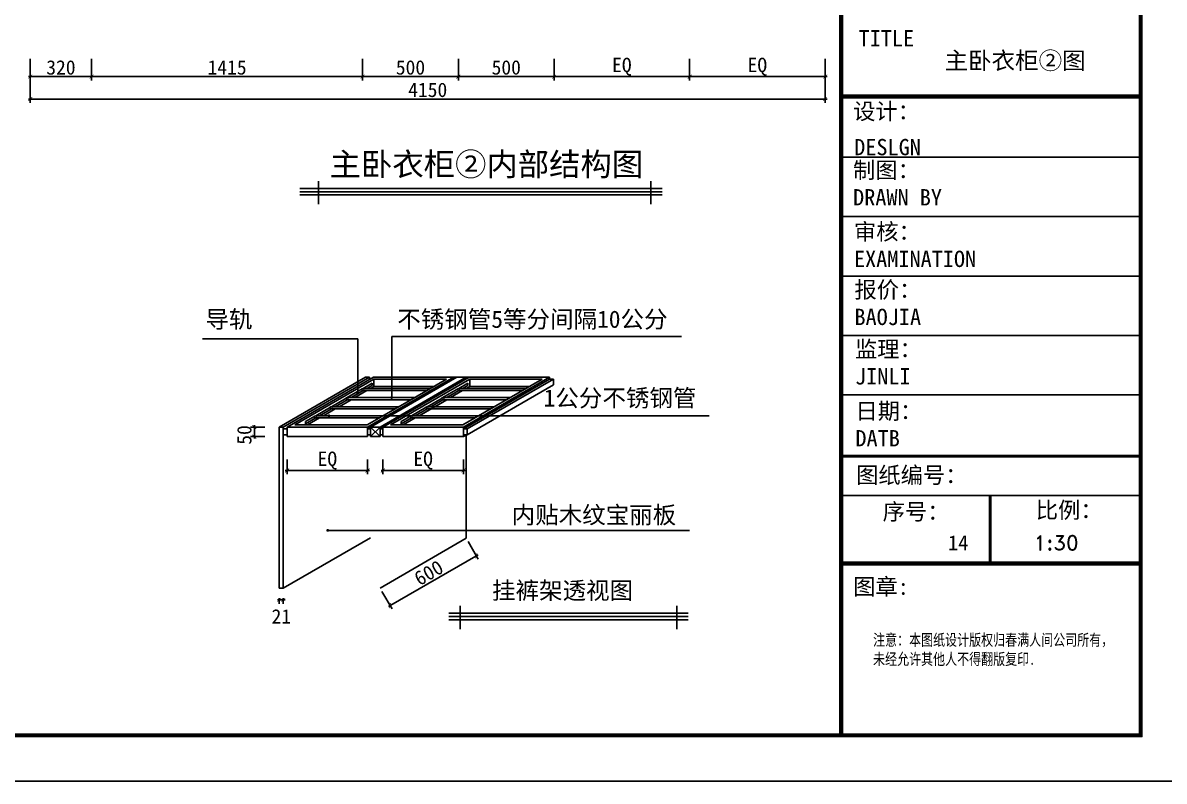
# Model space of a CAD drawing. Header units: millimetres. Extents: x 71641 to 191108, y -23091 to 29972.
# Drawn here: x 149192 to 155151, y -9624 to -5664 of the extents above; entities that cross this region are included whole.
import ezdxf

# ---------------------------------------------------------------- set-up
doc = ezdxf.new("R2010")
doc.units = ezdxf.units.MM
doc.layers.add('00', color=1, linetype='Continuous')
doc.layers.add('家', color=1, linetype='Continuous')
doc.styles.add('2121212', font='SIMFANG.TTF', dxfattribs={"height": 180})
doc.styles.add('30', font='SimSun.ttf', dxfattribs={"height": 75})
doc.styles.get("Standard").update_dxf_attribs({"font": 'SimSun.ttf', "height": 150})
doc.styles.add('STYLE-50B', font='SimSun.ttf', dxfattribs={"width": 0.766, "height": 150})
doc.dimstyles.new('30', dxfattribs={"dimscale": 0, "dimtxt": 90, "dimasz": 20, "dimexe": 20, "dimexo": 20, "dimgap": 10, "dimtad": 1, "dimdec": 0, "dimzin": 0, "dimdsep": 46, "dimtxsty": '30', "dimblk": 'ARCHTICK', "dimcen": 20, "dimdle": 10, "dimclrd": 8, "dimclre": 8, "dimclrt": 2, "dimadec": 0, "dimazin": 0, "dimtfac": 1, "dimtdec": 0, "dimtmove": 2, "dimatfit": 3, "dimldrblk": 'DOT', "dimfxl": 0, "dimtolj": 2, "dimtzin": 0, "dimlwd": -1, "dimarcsym": 0})

# ---------------------------------------------------------------- blocks, each defined once
blk = doc.blocks.new('_ARCHTICK')
at = {"color": 0, "linetype": 'ByBlock', "const_width": 0.15}
blk.add_lwpolyline([(-0.5, -0.5), (0.5, 0.5)], dxfattribs=at)
blk = doc.blocks.new('*D265')
at = {"color": 8, "lineweight": -2}
for p, q in [((151966.4, -5851.2), (151966.4, -5964.7)), ((152673.9, -5851.2), (152673.9, -5964.7))]:
    blk.add_line(p, q, dxfattribs=at)
at = {"color": 8}
blk.add_line((151956.4, -5944.7), (152683.9, -5944.7), dxfattribs=at)
at = {"layer": 'Defpoints', "color": 0}
for p in [(151966.4, -5831.2), (152673.9, -5831.2), (152673.9, -5944.7)]:
    blk.add_point(p, dxfattribs=at)
at = {"color": 8, "xscale": 20, "yscale": 20, "zscale": 20, "rotation": 180}
blk.add_blockref('_ARCHTICK', (151966.4, -5944.7), dxfattribs=at)
at = {"color": 8, "xscale": 20, "yscale": 20, "zscale": 20}
blk.add_blockref('_ARCHTICK', (152673.9, -5944.7), dxfattribs=at)
at = {"color": 2, "insert": (152320.1, -5893), "char_height": 75, "attachment_point": 5, "style": '30'}
blk.add_mtext('\\A2;EQ', dxfattribs=at)
blk = doc.blocks.new('_Dot')
at = {"color": 0, "linetype": 'ByBlock', "lineweight": -2}
blk.add_line((-0.5, 0), (-1, 0), dxfattribs=at)
at = {"color": 0, "linetype": 'ByBlock', "const_width": 0.5}
blk.add_lwpolyline([(-0.25, 0, 1), (0.25, 0, 1)], format="xyb", close=True, dxfattribs=at)
blk = doc.blocks.new('DOT')
at = {"color": 0, "linetype": 'ByBlock'}
blk.add_line((-0.5, 0), (-1, 0), dxfattribs=at)
at = {"color": 0, "linetype": 'ByBlock', "const_width": 0.5}
blk.add_lwpolyline([(-0.25, 0, 1), (0.25, 0, 1)], format="xyb", close=True, dxfattribs=at)
blk = doc.blocks.new('*D267')
at = {"color": 8, "lineweight": -2}
for p, q in [((149231.4, -5851.2), (149231.4, -6081.7)), ((153381.4, -5851.2), (153381.4, -6081.7))]:
    blk.add_line(p, q, dxfattribs=at)
at = {"color": 8}
blk.add_line((149221.4, -6061.7), (153391.4, -6061.7), dxfattribs=at)
at = {"layer": 'Defpoints', "color": 0}
for p in [(149231.4, -5831.2), (153381.4, -5831.2), (153381.4, -6061.7)]:
    blk.add_point(p, dxfattribs=at)
at = {"color": 8, "xscale": 20, "yscale": 20, "zscale": 20, "rotation": 180}
blk.add_blockref('_ARCHTICK', (149231.4, -6061.7), dxfattribs=at)
at = {"color": 8, "xscale": 20, "yscale": 20, "zscale": 20}
blk.add_blockref('_ARCHTICK', (153381.4, -6061.7), dxfattribs=at)
at = {"color": 2, "insert": (151306.4, -6014.2), "char_height": 75, "attachment_point": 5, "style": '30'}
blk.add_mtext('\\A2;4150', dxfattribs=at)
blk = doc.blocks.new('*D268')
at = {"color": 8, "lineweight": -2}
for p, q in [((149551.4, -5851.2), (149551.4, -5964.7)), ((150966.4, -5851.2), (150966.4, -5964.7))]:
    blk.add_line(p, q, dxfattribs=at)
at = {"color": 8}
blk.add_line((149541.4, -5944.7), (150976.4, -5944.7), dxfattribs=at)
at = {"layer": 'Defpoints', "color": 0}
for p in [(149551.4, -5831.2), (150966.4, -5831.2), (150966.4, -5944.7)]:
    blk.add_point(p, dxfattribs=at)
at = {"color": 8, "xscale": 20, "yscale": 20, "zscale": 20, "rotation": 180}
blk.add_blockref('_ARCHTICK', (149551.4, -5944.7), dxfattribs=at)
at = {"color": 8, "xscale": 20, "yscale": 20, "zscale": 20}
blk.add_blockref('_ARCHTICK', (150966.4, -5944.7), dxfattribs=at)
at = {"color": 2, "insert": (150258.9, -5897.2), "char_height": 75, "attachment_point": 5, "style": '30'}
blk.add_mtext('\\A2;1415', dxfattribs=at)
blk = doc.blocks.new('*D264')
at = {"color": 8, "lineweight": -2}
for p, q in [((151466.4, -5851.2), (151466.4, -5964.7)), ((151966.4, -5851.2), (151966.4, -5964.7))]:
    blk.add_line(p, q, dxfattribs=at)
at = {"color": 8}
blk.add_line((151456.4, -5944.7), (151976.4, -5944.7), dxfattribs=at)
at = {"layer": 'Defpoints', "color": 0}
for p in [(151466.4, -5831.2), (151966.4, -5831.2), (151966.4, -5944.7)]:
    blk.add_point(p, dxfattribs=at)
at = {"color": 8, "xscale": 20, "yscale": 20, "zscale": 20, "rotation": 180}
blk.add_blockref('_ARCHTICK', (151466.4, -5944.7), dxfattribs=at)
at = {"color": 8, "xscale": 20, "yscale": 20, "zscale": 20}
blk.add_blockref('_ARCHTICK', (151966.4, -5944.7), dxfattribs=at)
at = {"color": 2, "insert": (151716.4, -5897.2), "char_height": 75, "attachment_point": 5, "style": '30'}
blk.add_mtext('\\A2;500', dxfattribs=at)
blk = doc.blocks.new('*D263')
at = {"color": 8, "lineweight": -2}
for p, q in [((150966.4, -5851.2), (150966.4, -5964.7)), ((151466.4, -5851.2), (151466.4, -5964.7))]:
    blk.add_line(p, q, dxfattribs=at)
at = {"color": 8}
blk.add_line((150956.4, -5944.7), (151476.4, -5944.7), dxfattribs=at)
at = {"layer": 'Defpoints', "color": 0}
for p in [(150966.4, -5831.2), (151466.4, -5831.2), (151466.4, -5944.7)]:
    blk.add_point(p, dxfattribs=at)
at = {"color": 8, "xscale": 20, "yscale": 20, "zscale": 20, "rotation": 180}
blk.add_blockref('_ARCHTICK', (150966.4, -5944.7), dxfattribs=at)
at = {"color": 8, "xscale": 20, "yscale": 20, "zscale": 20}
blk.add_blockref('_ARCHTICK', (151466.4, -5944.7), dxfattribs=at)
at = {"color": 2, "insert": (151216.4, -5897.2), "char_height": 75, "attachment_point": 5, "style": '30'}
blk.add_mtext('\\A2;500', dxfattribs=at)
blk = doc.blocks.new('*D266')
at = {"color": 8, "lineweight": -2}
for p, q in [((152673.9, -5851.2), (152673.9, -5964.7)), ((153381.4, -5851.2), (153381.4, -5964.7))]:
    blk.add_line(p, q, dxfattribs=at)
at = {"color": 8}
blk.add_line((152663.9, -5944.7), (153391.4, -5944.7), dxfattribs=at)
at = {"layer": 'Defpoints', "color": 0}
for p in [(152673.9, -5831.2), (153381.4, -5831.2), (153381.4, -5944.7)]:
    blk.add_point(p, dxfattribs=at)
at = {"color": 8, "xscale": 20, "yscale": 20, "zscale": 20, "rotation": 180}
blk.add_blockref('_ARCHTICK', (152673.9, -5944.7), dxfattribs=at)
at = {"color": 8, "xscale": 20, "yscale": 20, "zscale": 20}
blk.add_blockref('_ARCHTICK', (153381.4, -5944.7), dxfattribs=at)
at = {"color": 2, "insert": (153027.6, -5893), "char_height": 75, "attachment_point": 5, "style": '30'}
blk.add_mtext('\\A2;EQ', dxfattribs=at)
blk = doc.blocks.new('*D271')
at = {"color": 8, "lineweight": -2}
for p, q in [((149231.4, -5866.6), (149231.4, -5964.7)), ((149551.4, -5851.2), (149551.4, -5964.7))]:
    blk.add_line(p, q, dxfattribs=at)
at = {"color": 8}
blk.add_line((149561.4, -5944.7), (149221.4, -5944.7), dxfattribs=at)
at = {"layer": 'Defpoints', "color": 0}
for p in [(149551.4, -5831.2), (149231.4, -5846.6), (149231.4, -5944.7)]:
    blk.add_point(p, dxfattribs=at)
at = {"color": 8, "xscale": 20, "yscale": 20, "zscale": 20, "rotation": 180}
blk.add_blockref('_ARCHTICK', (149231.4, -5944.7), dxfattribs=at)
at = {"color": 8, "xscale": 20, "yscale": 20, "zscale": 20}
blk.add_blockref('_ARCHTICK', (149551.4, -5944.7), dxfattribs=at)
at = {"color": 2, "insert": (149391.4, -5897.2), "char_height": 75, "attachment_point": 5, "style": '30'}
blk.add_mtext('\\A2;320', dxfattribs=at)
blk = doc.blocks.new('*D275')
at = {"color": 8, "lineweight": -2}
for p, q in [((151518, -8372.7), (151570.6, -8463.9)), ((151067.6, -8632.7), (151120.3, -8723.9))]:
    blk.add_line(p, q, dxfattribs=at)
at = {"color": 8}
blk.add_line((151101.6, -8711.6), (151569.3, -8441.6), dxfattribs=at)
at = {"layer": 'Defpoints', "color": 0}
for p in [(151508, -8355.4), (151560.6, -8446.6), (151057.6, -8615.4)]:
    blk.add_point(p, dxfattribs=at)
at = {"color": 8, "xscale": 20, "yscale": 20, "zscale": 20}
for p, rotation in [((151560.6, -8446.6), 29.99861346844299), ((151110.3, -8706.6), 209.998613468443)]:
    blk.add_blockref('_ARCHTICK', p, dxfattribs=dict(at, rotation=rotation))
at = {"color": 2, "insert": (151311.7, -8535.5), "char_height": 75, "attachment_point": 5, "rotation": 29.99861, "style": '30'}
blk.add_mtext('\\A2;600', dxfattribs=at)
blk = doc.blocks.new('*D273')
at = {"color": 8}
blk.add_line((150521.6, -8676.7), (150562.6, -8676.7), dxfattribs=at)
at = {"color": 8, "lineweight": -2}
for p, q in [((150531.6, -8668.6), (150531.6, -8696.7)), ((150552.6, -8668.6), (150552.6, -8696.7))]:
    blk.add_line(p, q, dxfattribs=at)
at = {"layer": 'Defpoints', "color": 0}
for p in [(150531.6, -8648.6), (150552.6, -8648.6), (150552.6, -8676.7)]:
    blk.add_point(p, dxfattribs=at)
at = {"color": 8, "xscale": 20, "yscale": 20, "zscale": 20, "rotation": 180}
blk.add_blockref('_ARCHTICK', (150531.6, -8676.7), dxfattribs=at)
at = {"color": 8, "xscale": 20, "yscale": 20, "zscale": 20}
blk.add_blockref('_ARCHTICK', (150552.6, -8676.7), dxfattribs=at)
at = {"color": 2, "insert": (150542.1, -8763.1), "char_height": 75, "attachment_point": 5, "style": '30'}
blk.add_mtext('\\A2;21', dxfattribs=at)
blk = doc.blocks.new('*D276')
at = {"color": 8, "lineweight": -2}
for p, q in [((151072.6, -7943.3), (151072.6, -8021.1)), ((151492.6, -7943.3), (151492.6, -8021.1))]:
    blk.add_line(p, q, dxfattribs=at)
at = {"color": 8}
blk.add_line((151062.6, -8001.1), (151502.6, -8001.1), dxfattribs=at)
at = {"layer": 'Defpoints', "color": 0}
for p in [(151072.6, -7923.3), (151492.6, -7923.3), (151492.6, -8001.1)]:
    blk.add_point(p, dxfattribs=at)
at = {"color": 8, "xscale": 20, "yscale": 20, "zscale": 20, "rotation": 180}
blk.add_blockref('_ARCHTICK', (151072.6, -8001.1), dxfattribs=at)
at = {"color": 8, "xscale": 20, "yscale": 20, "zscale": 20}
blk.add_blockref('_ARCHTICK', (151492.6, -8001.1), dxfattribs=at)
at = {"color": 2, "insert": (151282.6, -7949.5), "char_height": 75, "attachment_point": 5, "style": '30'}
blk.add_mtext('\\A2;EQ', dxfattribs=at)
blk = doc.blocks.new('*D274')
at = {"color": 8, "lineweight": -2}
for p, q in [((150456.2, -7774.4), (150381.3, -7774.4)), ((150456.2, -7824.4), (150381.3, -7824.4))]:
    blk.add_line(p, q, dxfattribs=at)
at = {"color": 8}
blk.add_line((150401.3, -7764.4), (150401.3, -7834.4), dxfattribs=at)
at = {"layer": 'Defpoints', "color": 0}
for p in [(150476.2, -7774.4), (150401.3, -7824.4), (150476.2, -7824.4)]:
    blk.add_point(p, dxfattribs=at)
at = {"color": 8, "xscale": 20, "yscale": 20, "zscale": 20}
for p, rotation in [((150401.3, -7774.4), 90), ((150401.3, -7824.4), 270)]:
    blk.add_blockref('_ARCHTICK', p, dxfattribs=dict(at, rotation=rotation))
at = {"color": 2, "insert": (150349.2, -7815.8), "char_height": 75, "attachment_point": 5, "rotation": 90, "style": '30'}
blk.add_mtext('\\A2;50', dxfattribs=at)
blk = doc.blocks.new('*D272')
at = {"color": 8, "lineweight": -2}
for p, q in [((150572.6, -7943.3), (150572.6, -8021.1)), ((150992.6, -7943.3), (150992.6, -8021.1))]:
    blk.add_line(p, q, dxfattribs=at)
at = {"color": 8}
blk.add_line((150562.6, -8001.1), (151002.6, -8001.1), dxfattribs=at)
at = {"layer": 'Defpoints', "color": 0}
for p in [(150572.6, -7923.3), (150992.6, -7923.3), (150992.6, -8001.1)]:
    blk.add_point(p, dxfattribs=at)
at = {"color": 8, "xscale": 20, "yscale": 20, "zscale": 20, "rotation": 180}
blk.add_blockref('_ARCHTICK', (150572.6, -8001.1), dxfattribs=at)
at = {"color": 8, "xscale": 20, "yscale": 20, "zscale": 20}
blk.add_blockref('_ARCHTICK', (150992.6, -8001.1), dxfattribs=at)
at = {"color": 2, "insert": (150782.6, -7949.5), "char_height": 75, "attachment_point": 5, "style": '30'}
blk.add_mtext('\\A2;EQ', dxfattribs=at)

msp = doc.modelspace()

# ---------------------------------------------------------------- linework, layer by layer
at = {"color": 3, "lineweight": -2}
for p, q in [((153458.4, -9377.5), (153458.4, -1384.7)), ((153465, -9377.5), (153465, -1384.7)), ((153471.7, -9377.5), (153471.7, -1384.7)), ((155035.2, -9390.9), (155035.2, -1371.3)), ((143553.6, -9390.9), (155035.2, -9390.9))]:
    msp.add_line(p, q, dxfattribs=at)
at = {"color": 8, "lineweight": -2}
for p, q in [((153471.7, -6042.3), (155021.8, -6042.3)), ((153471.7, -6048.9), (155021.8, -6048.9)), ((153471.7, -6055.6), (155021.8, -6055.6)), ((153471.7, -6365.7), (155021.8, -6365.7)), ((153471.7, -6675.8), (155021.8, -6675.8)), ((153471.7, -6985.9), (155021.8, -6985.9)), ((153471.7, -7606), (155021.8, -7606)), ((153471.7, -7922.8), (155021.8, -7922.8)), ((153471.7, -7929.5), (155021.8, -7929.5)), ((153471.7, -8132.2), (155021.8, -8132.2)), ((153471, -8480.4), (155021, -8480.4)), ((153471, -8487.1), (155021, -8487.1)), ((153471, -8493.8), (155021, -8493.8))]:
    msp.add_line(p, q, dxfattribs=at)
at = {"color": 8}
for p, q in [((150940.9, -7313.3), (150130.4, -7313.3)), ((150940.9, -7313.3), (150940.9, -7597.2)), ((151118.6, -7301.7), (151118.6, -7620.3)), ((150552.6, -7774.4), (151003, -7514.4)), ((150992.6, -7774.4), (151443, -7514.4)), ((151003, -7514.4), (151003, -7524.4)), ((151007.6, -7774.4), (151458, -7514.4)), ((151057.6, -7774.4), (151508, -7514.4)), ((151072.6, -7774.4), (151523, -7514.4)), ((151443, -7514.4), (151443, -7523.1)), ((151492.6, -7774.4), (151943, -7514.4)), ((151492.6, -7784.4), (151943, -7524.4)), ((151508, -7514.4), (151508, -7523.1)), ((151508, -7514.4), (151508, -7523.1)), ((151943, -7514.4), (151943, -7524.4)), ((151238.5, -7620.3), (150886.1, -7620.3)), ((151321.2, -7572.6), (150968.8, -7572.6)), ((151321.2, -7572.6), (150968.8, -7572.6)), ((151301.2, -7584.2), (150968.8, -7584.2)), ((151738.5, -7620.3), (151386.1, -7620.3)), ((151821.2, -7572.6), (151468.8, -7572.6)), ((151821.2, -7572.6), (151468.8, -7572.6)), ((151801.2, -7584.2), (151468.8, -7584.2)), ((151155.9, -7668), (150803.5, -7668)), ((151135.9, -7679.6), (150803.5, -7679.6)), ((151218.5, -7631.9), (150886.1, -7631.9)), ((151655.9, -7668), (151303.5, -7668)), ((151635.9, -7679.6), (151303.5, -7679.6)), ((151718.5, -7631.9), (151386.1, -7631.9)), ((151073.9, -7715.4), (150721.5, -7715.4)), ((151053.9, -7726.9), (150721.5, -7726.9)), ((150784.3, -7715.4), (152776.4, -7715.4)), ((151553.9, -7726.9), (151221.5, -7726.9)), ((151057.6, -7774.4), (151007.6, -7824.4)), ((151007.6, -7774.4), (151057.6, -7824.4)), ((151492.6, -7824.4), (151509.9, -7814.4)), ((150784.3, -8314.6), (152672.5, -8314.6))]:
    msp.add_line(p, q, dxfattribs=at)
at = {"color": 8, "ltscale": 250}
msp.add_line((151118.6, -7301.7), (152631.6, -7301.7), dxfattribs=at)
at = {"color": 3}
for p, q in [((150531.6, -7774.4), (150982, -7514.4)), ((150572.6, -7774.4), (151023, -7514.4)), ((150982, -7514.4), (151003, -7514.4)), ((151003, -7524.4), (151005.6, -7524.4)), ((151023, -7514.4), (151943, -7514.4)), ((151512.6, -7784.4), (151963, -7524.4)), ((151512.6, -7814.4), (151963, -7554.4)), ((151525.8, -7524.9), (151903.8, -7524.9)), ((151525.8, -7562.8), (151838.2, -7562.8)), ((151943, -7524.4), (151963, -7524.4)), ((151963, -7524.4), (151963, -7554.4)), ((151573.9, -7715.4), (151221.5, -7715.4)), ((150531.6, -7774.4), (150531.6, -8615.4)), ((150531.6, -7774.4), (150552.6, -7774.4)), ((150552.6, -7774.4), (150552.6, -8615.4)), ((150572.6, -7784.4), (150552.6, -7784.4)), ((150572.6, -7774.4), (150572.6, -7824.4)), ((150572.6, -7774.4), (150992.6, -7774.4)), ((150992.6, -7774.4), (150992.6, -7824.4)), ((150992.6, -7784.4), (151007.6, -7775.7)), ((150992.6, -7784.4), (151007.6, -7784.4)), ((151057.6, -7774.4), (151007.6, -7774.4)), ((151007.6, -7774.4), (151007.6, -7824.4)), ((151057.6, -7824.4), (151057.6, -7774.4)), ((151057.6, -7784.4), (151072.6, -7775.7)), ((151072.6, -7784.4), (151057.6, -7784.4)), ((151072.6, -7774.4), (151492.6, -7774.4)), ((151072.6, -7824.4), (151072.6, -7774.4)), ((151492.6, -7774.4), (151492.6, -7824.4)), ((151492.6, -7784.4), (151512.6, -7784.4)), ((151512.6, -7814.4), (151512.6, -7784.4)), ((150572.6, -7814.4), (150552.6, -7814.4)), ((150572.6, -7824.4), (150992.6, -7824.4)), ((150992.6, -7814.4), (151007.6, -7814.4)), ((151007.6, -7824.4), (151057.6, -7824.4)), ((151057.6, -7814.4), (151072.6, -7814.4)), ((151072.6, -7824.4), (151492.6, -7824.4)), ((151492.6, -7814.4), (151512.6, -7814.4)), ((151508, -7815.5), (151508, -8355.4)), ((150552.6, -8615.4), (151007.6, -8352.7)), ((151057.6, -8615.4), (151508, -8355.4)), ((150531.6, -8615.4), (150552.6, -8615.4))]:
    msp.add_line(p, q, dxfattribs=at)
at = {"color": 2}
for p, q in [((150612.6, -7763.5), (151025.8, -7524.9)), ((150968.8, -7572.6), (151015.8, -7545.5)), ((150988.8, -7572.6), (151015.8, -7557)), ((151008.8, -7572.6), (151025.8, -7562.8)), ((151015.8, -7545.5), (151015.8, -7557)), ((151025.8, -7524.9), (151403.8, -7524.9)), ((151025.8, -7524.9), (151025.8, -7562.8)), ((151025.8, -7562.8), (151338.2, -7562.8)), ((151112.6, -7763.5), (151525.8, -7524.9)), ((151197.2, -7644.2), (151403.8, -7524.9)), ((151468.8, -7572.6), (151515.8, -7545.5)), ((151488.8, -7572.6), (151515.8, -7557)), ((151490.6, -7763.5), (151903.8, -7524.9)), ((151508.8, -7572.6), (151525.8, -7562.8)), ((151508.8, -7572.6), (151525.8, -7562.8)), ((151515.8, -7545.5), (151515.8, -7557)), ((151525.8, -7524.9), (151903.8, -7524.9)), ((151525.8, -7524.9), (151525.8, -7562.8)), ((151525.8, -7562.8), (151838.2, -7562.8)), ((150803.5, -7668), (150881.1, -7623.2)), ((150886.1, -7620.3), (150963.8, -7575.5)), ((150906.1, -7620.3), (150968.8, -7584.2)), ((150926.1, -7620.3), (150988.8, -7584.2)), ((151303.5, -7668), (151381.1, -7623.2)), ((151386.1, -7620.3), (151463.8, -7575.5)), ((151406.1, -7620.3), (151468.8, -7584.2)), ((151426.1, -7620.3), (151488.8, -7584.2)), ((151426.1, -7620.3), (151488.8, -7584.2)), ((150721.5, -7715.4), (150798.5, -7670.9)), ((150761.5, -7715.4), (150823.5, -7679.6)), ((150761.5, -7703.8), (150803.5, -7679.6)), ((150823.5, -7668), (150886.1, -7631.9)), ((150843.5, -7668), (150906.1, -7631.9)), ((151197.2, -7644.2), (150990.6, -7763.5)), ((151221.5, -7715.4), (151298.5, -7670.9)), ((151261.5, -7715.4), (151406.1, -7631.9)), ((151261.5, -7715.4), (151323.5, -7679.6)), ((151261.5, -7703.8), (151303.5, -7679.6)), ((151323.5, -7668), (151386.1, -7631.9)), ((151343.5, -7668), (151406.1, -7631.9)), ((150668.2, -7746.1), (150716.5, -7718.3)), ((150668.2, -7757.7), (150721.5, -7726.9)), ((150668.2, -7746.1), (150668.2, -7757.7)), ((150678.2, -7763.5), (150741.5, -7726.9)), ((150741.5, -7715.4), (150761.5, -7703.8)), ((151168.2, -7746.1), (151216.5, -7718.3)), ((151168.2, -7757.7), (151221.5, -7726.9)), ((151168.2, -7746.1), (151168.2, -7757.7)), ((151178.2, -7763.5), (151241.5, -7726.9)), ((151178.2, -7763.5), (151241.5, -7726.9)), ((151241.5, -7715.4), (151261.5, -7703.8)), ((150612.6, -7763.5), (150990.6, -7763.5)), ((151112.6, -7763.5), (151490.6, -7763.5))]:
    msp.add_line(p, q, dxfattribs=at)
at = {"color": 1}
for p, q in [((151525.8, -7524.9), (151525.8, -7562.8)), ((151007.6, -7774.4), (151057.6, -7774.4)), ((151007.6, -7824.4), (151057.6, -7824.4))]:
    msp.add_line(p, q, dxfattribs=at)
at = {"color": 8, "linetype": 'ByBlock', "lineweight": -2, "ltscale": 500}
for p, q in [((154239, -8132.2), (154239, -8480.4)), ((154242.9, -8132.2), (154242.9, -8480.4)), ((154246.8, -8132.2), (154246.8, -8480.4))]:
    msp.add_line(p, q, dxfattribs=at)
at = {"color": 3, "lineweight": -2}
for points in [[(143553.6, -1371.3), (155035.2, -1371.3), (155035.2, -9390.9), (143553.6, -9390.9)], [(143560.1, -1377.8), (155028.7, -1377.8), (155028.7, -9384.4), (143560.1, -9384.4)], [(143566.6, -1384.3), (155022.2, -1384.3), (155022.2, -9377.9), (143566.6, -9377.9)]]:
    msp.add_lwpolyline(points, close=True, dxfattribs=at)
at = {"color": 8, "const_width": 7.5}
for points in [[(150937.2, -7597.2, 1), (150944.7, -7597.2, 1)], [(151114.8, -7620.3, 1), (151122.3, -7620.3, 1)], [(150787, -7715.4, 1), (150794.5, -7715.4, 1)], [(150780.7, -8314, 1), (150788.2, -8314, 1)]]:
    msp.add_lwpolyline(points, format="xyb", close=True, dxfattribs=at)
at = {"color": 8}
for centre in [(150886.1, -7626.1), (150968.8, -7578.4), (151386.1, -7626.1), (151468.8, -7578.4), (150803.5, -7673.8), (151303.5, -7673.8), (150721.5, -7721.2), (151221.5, -7721.2)]:
    msp.add_circle(centre, 5.77, dxfattribs=at)
at = {"layer": '00', "color": 8, "lineweight": -2}
for p, q in [((150736.6, -6490.1, -342.9), (150736.6, -6611, -342.9)), ((152471.5, -6490.1, -342.9), (152471.5, -6611, -342.9)), ((152530.4, -6528.4, -342.9), (150639.6, -6528.4, -342.9)), ((152530.4, -6562.5, -342.9), (150639.6, -6562.5, -342.9)), ((153471.7, -7295.9), (155021.8, -7295.9)), ((151417.4, -8746.6), (152665.7, -8746.6)), ((151476.2, -8708.3), (151476.2, -8829.2)), ((152606.8, -8708.3), (152606.8, -8829.2)), ((151417.4, -8780.7), (152665.7, -8780.7))]:
    msp.add_line(p, q, dxfattribs=at)
at = {"layer": '00', "color": 2, "lineweight": -2}
for p, q in [((152530.4, -6545.4, -342.9), (150639.6, -6545.4, -342.9)), ((151417.4, -8763.7), (152665.7, -8763.7))]:
    msp.add_line(p, q, dxfattribs=at)
at = {"layer": '00', "color": 8, "lineweight": -2}
msp.add_lwpolyline([(143321.1, -1138.7), (155267.8, -1138.7), (155267.8, -9623.5), (143321.1, -9623.5)], close=True, dxfattribs=at)

# ---------------------------------------------------------------- texts
at = {"color": 8}
for s, insert, char_height, width, attachment_point in [('{\\C2;主卧衣柜②内部结构图}', (152431.3, -6342.3, -342.9), 120, 4366.126, 3), ('{\\f宋体|b0|i0|c134|p2;\\C2;挂裤架透视图}', (151642.1, -8582.7), 90, 4291.546, 1)]:
    msp.add_mtext(s, dxfattribs=dict(at, insert=insert, char_height=char_height, width=width, attachment_point=attachment_point))
at = {"color": 2, "char_height": 90, "attachment_point": 1, "style": '30'}
for s, insert in [('{\\f宋体|b0|i0|c134|p2;导轨}', (150145.9, -7166.6)), ('{\\f宋体|b0|i0|c134|p2;不锈钢管5等分间隔10公分}', (151147.3, -7166.2)), ('{\\f宋体|b0|i0|c134|p2;1公分不锈钢管}', (151911.6, -7577.6)), ('内贴木纹宝丽板', (151744.7, -8188.4))]:
    msp.add_mtext(s, dxfattribs=dict(at, insert=insert))
at = {"layer": '00', "color": 8, "lineweight": -2, "attachment_point": 1, "style": '2121212'}
for s, insert, char_height, width in [('{\\f宋体|b0|i0|c134|p2;TITLE}', (153555.9, -5701.9, 0), 85.272, 1265.567), ('{\\fSimSun|b0|i0|c134|p2;\\C2;主卧衣柜②图}', (154005, -5816, 0), 90, 1265.567), ('{\\f宋体|b0|i0|c134|p2;设计：}', (153527.6, -6083, 0), 85.272, 1265.567), ('{\\f宋体|b0|i0|c134|p2;DESLGN}', (153533.2, -6270, 0), 85.272, 1265.567), ('{\\f宋体|b0|i0|c134|p2;制图：\\PDRAWN BY}', (153527.4, -6390, 0), 85.272, 1265.567), ('{\\f宋体|b0|i0|c134|p2;审核：\\PEXAMINATION}', (153531.8, -6711.6, 0), 85.272, 1265.567), ('{\\f宋体|b0|i0|c134|p2;报价：\\PBAOJIA}', (153534.4, -7014.6, 0), 85.272, 1265.567), ('{\\f宋体|b0|i0|c134|p2;监理：\\PJINLI}', (153537.2, -7324.7, 0), 85.272, 1265.567), ('{\\f宋体|b0|i0|c134|p2;日期：\\PDATB}', (153539.5, -7648.1, 0), 85.272, 1265.567), ('{\\f宋体|b0|i0|c134|p2;图纸编号：}', (153542.9, -7982.5, 0), 85.272, 1265.567), ('{\\f宋体|b0|i0|c134|p2;序号：}', (153681.9, -8173.5, 0), 85.272, 1265.567), ('{\\f宋体|b0|i0|c134|p2;比例：}', (154481.4, -8165.1, 0), 85.272, 1265.567), ('{\\C2;14}', (154023.1, -8340), 77.52, 418.4), ('{\\Fromand.shx;\\C2;1:30}', (154469.6, -8340), 77.52, 418.4), ('{\\f宋体|b0|i0|c134|p2;图章\\f宋体|b0|i0|c0|p2;:}', (153527.7, -8565, 0), 85.272, 1265.567)]:
    msp.add_mtext(s, dxfattribs=dict(at, insert=insert, char_height=char_height, width=width))
at = {"layer": '家', "color": 8, "lineweight": -2, "insert": (153631.6, -8855.8, 0), "char_height": 60, "width": 1265.567, "attachment_point": 1, "style": 'STYLE-50B'}
msp.add_mtext('注意：本图纸设计版权归春满人间公司所有，未经允许其他人不得翻版复印{\\f宋体|b0|i0|c0|p2;.}', dxfattribs=at)

# ---------------------------------------------------------------- dimensions: what is measured, and where the dimension line sits
at = {"color": 3}
dim = msp.add_aligned_dim(p1=(149231.4, -5831.2, -342.9), p2=(153381.4, -5831.2, -342.9), distance=-230.5, dimstyle='30', override={"dimscale": 1, "dimtxt": 75, "dimldrblk": 'DOT'}, dxfattribs=at)
dim.commit()
dim.dimension.update_dxf_attribs({"geometry": '*D267', "text_midpoint": (151306.4, -6014.2, -342.9)})
for base, p1, p2, picture, middle in [((149231.4, -5944.7, -342.9), (149551.4, -5831.2, -342.9), (149231.4, -5846.6, -342.9), '*D271', (149391.4, -5897.2, -342.9)), ((150966.4, -5944.7, -342.9), (149551.4, -5831.2, -342.9), (150966.4, -5831.2, -342.9), '*D268', (150258.9, -5897.2, -342.9)), ((151466.4, -5944.7, -342.9), (150966.4, -5831.2, -342.9), (151466.4, -5831.2, -342.9), '*D263', (151216.4, -5897.2, -342.9)), ((151966.4, -5944.7, -342.9), (151466.4, -5831.2, -342.9), (151966.4, -5831.2, -342.9), '*D264', (151716.4, -5897.2, -342.9))]:
    dim = msp.add_linear_dim(base=base, p1=p1, p2=p2, dimstyle='30', override={"dimscale": 1, "dimtxt": 75, "dimldrblk": 'DOT'}, dxfattribs=at)
    dim.commit()
    dim.dimension.update_dxf_attribs({"geometry": picture, "text_midpoint": middle})
for base, p1, p2, picture, middle in [((152673.9, -5944.7, -342.9), (151966.4, -5831.2, -342.9), (152673.9, -5831.2, -342.9), '*D265', (152320.1, -5893, -342.9)), ((153381.4, -5944.7, -342.9), (152673.9, -5831.2, -342.9), (153381.4, -5831.2, -342.9), '*D266', (153027.6, -5893, -342.9))]:
    dim = msp.add_linear_dim(base=base, p1=p1, p2=p2, text='EQ', dimstyle='30', override={"dimscale": 1, "dimtxt": 75, "dimldrblk": 'DOT'}, dxfattribs=at)
    dim.commit()
    dim.dimension.update_dxf_attribs({"geometry": picture, "text_midpoint": middle})
at = {"color": 8}
dim = msp.add_linear_dim(base=(150401.3, -7824.4), p1=(150476.2, -7774.4), p2=(150476.2, -7824.4), angle=90, dimstyle='30', override={"dimscale": 1}, dxfattribs=at)
dim.commit()
dim.dimension.update_dxf_attribs({"geometry": '*D274', "text_midpoint": (150349.2, -7815.8), "dimtype": 160})
for base, p1, p2, picture, middle in [((150992.6, -8001.1), (150572.6, -7923.3), (150992.6, -7923.3), '*D272', (150782.6, -7949.5)), ((151492.6, -8001.1), (151072.6, -7923.3), (151492.6, -7923.3), '*D276', (151282.6, -7949.5))]:
    dim = msp.add_linear_dim(base=base, p1=p1, p2=p2, text='EQ', dimstyle='30', override={"dimscale": 1}, dxfattribs=at)
    dim.commit()
    dim.dimension.update_dxf_attribs({"geometry": picture, "text_midpoint": middle})
dim = msp.add_aligned_dim(p1=(151057.6, -8615.4), p2=(151508, -8355.4), distance=-105.3, text='600', dimstyle='30', override={"dimscale": 1}, dxfattribs=at)
dim.commit()
dim.dimension.update_dxf_attribs({"geometry": '*D275', "text_midpoint": (151311.7, -8535.5)})
at = {"color": 3}
dim = msp.add_linear_dim(base=(150552.6, -8676.7), p1=(150531.6, -8648.6), p2=(150552.6, -8648.6), dimstyle='30', override={"dimscale": 1}, dxfattribs=at)
dim.commit()
dim.dimension.update_dxf_attribs({"geometry": '*D273', "text_midpoint": (150542.1, -8763.1), "dimtype": 160})

doc.saveas('drawing.dxf')
